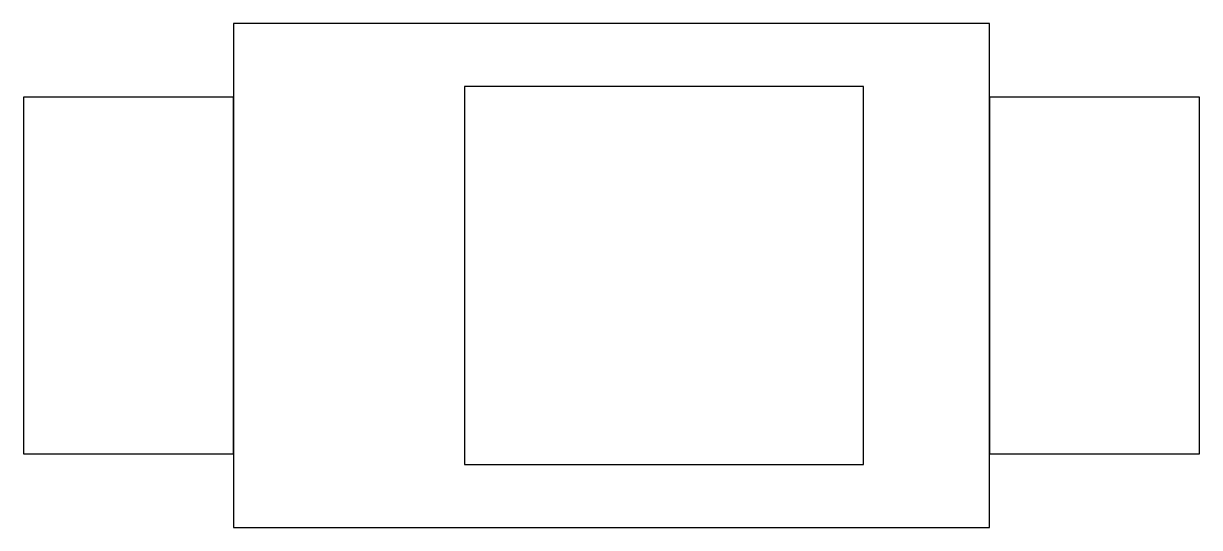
# Model space of a CAD drawing. Extents: x -0.25 to 1.17, y 0 to 0.61.
import ezdxf

# ---------------------------------------------------------------- set-up
doc = ezdxf.new("R2010")
doc.units = 0
doc.header["$LTSCALE"] = 1.2
doc.layers.get('0').update_dxf_attribs({"linetype": 'CONTINUOUS'})

# ---------------------------------------------------------------- blocks, each defined once
blk = doc.blocks.new('RECTANG')
for p, q in [((1, 1), (0, 1)), ((0, 1), (0, 0)), ((1, 0), (1, 1)), ((0, 0), (1, 0))]:
    blk.add_line(p, q)

msp = doc.modelspace()

# ---------------------------------------------------------------- linework, layer by layer
at = {"color": 0}
for p, q in [((0, 0.6096), (0, 0)), ((0.9144, 0.6096), (0, 0.6096)), ((0.9144, 0), (0.9144, 0.6096)), ((0, 0), (0.9144, 0))]:
    msp.add_line(p, q, dxfattribs=at)

# ---------------------------------------------------------------- block references
for p, xscale, yscale, zscale in [((0.2794, 0.0762), 0.4826, 0.4572, 0.4826), ((-0.254, 0.0889), 0.254, 0.4318, 0.254), ((0.9144, 0.0889), 0.254, 0.4318, 0.254)]:
    msp.add_blockref('RECTANG', p, dxfattribs=dict(at, xscale=xscale, yscale=yscale, zscale=zscale))

doc.saveas('drawing.dxf')
